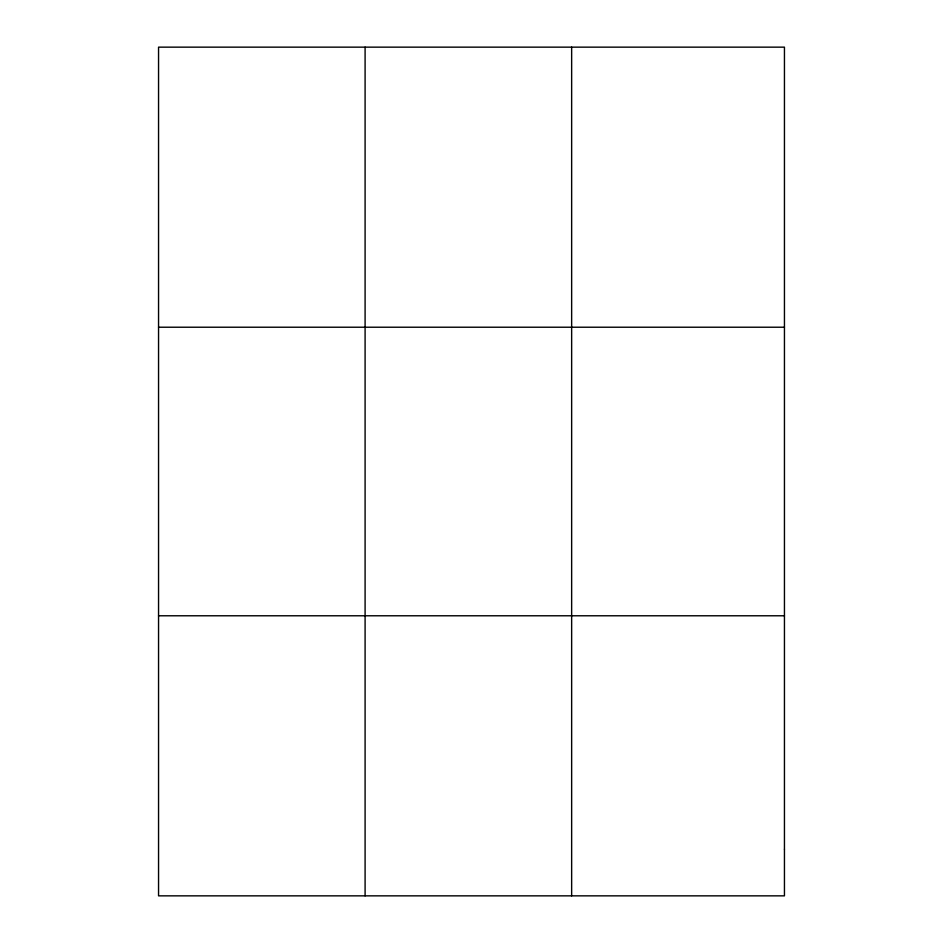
<?xml version="1.0" encoding="UTF-8"?>
<svg xmlns="http://www.w3.org/2000/svg" width="943" height="943" viewBox="0 0 943 943"><rect width="100%" height="100%" fill="white"/><g stroke="black" fill="none" stroke-linecap="round" stroke-linejoin="round"><path stroke-width="1.41" d="M365.094 895.85L365.094 47.15M571.647 895.85L571.647 47.15M158.554 327.221L784.446 327.221M158.554 615.779L784.446 615.779M784.446 849.171L784.446 895.85L158.554 895.85L158.554 47.15L784.446 47.15L784.446 849.171"/></g></svg>
